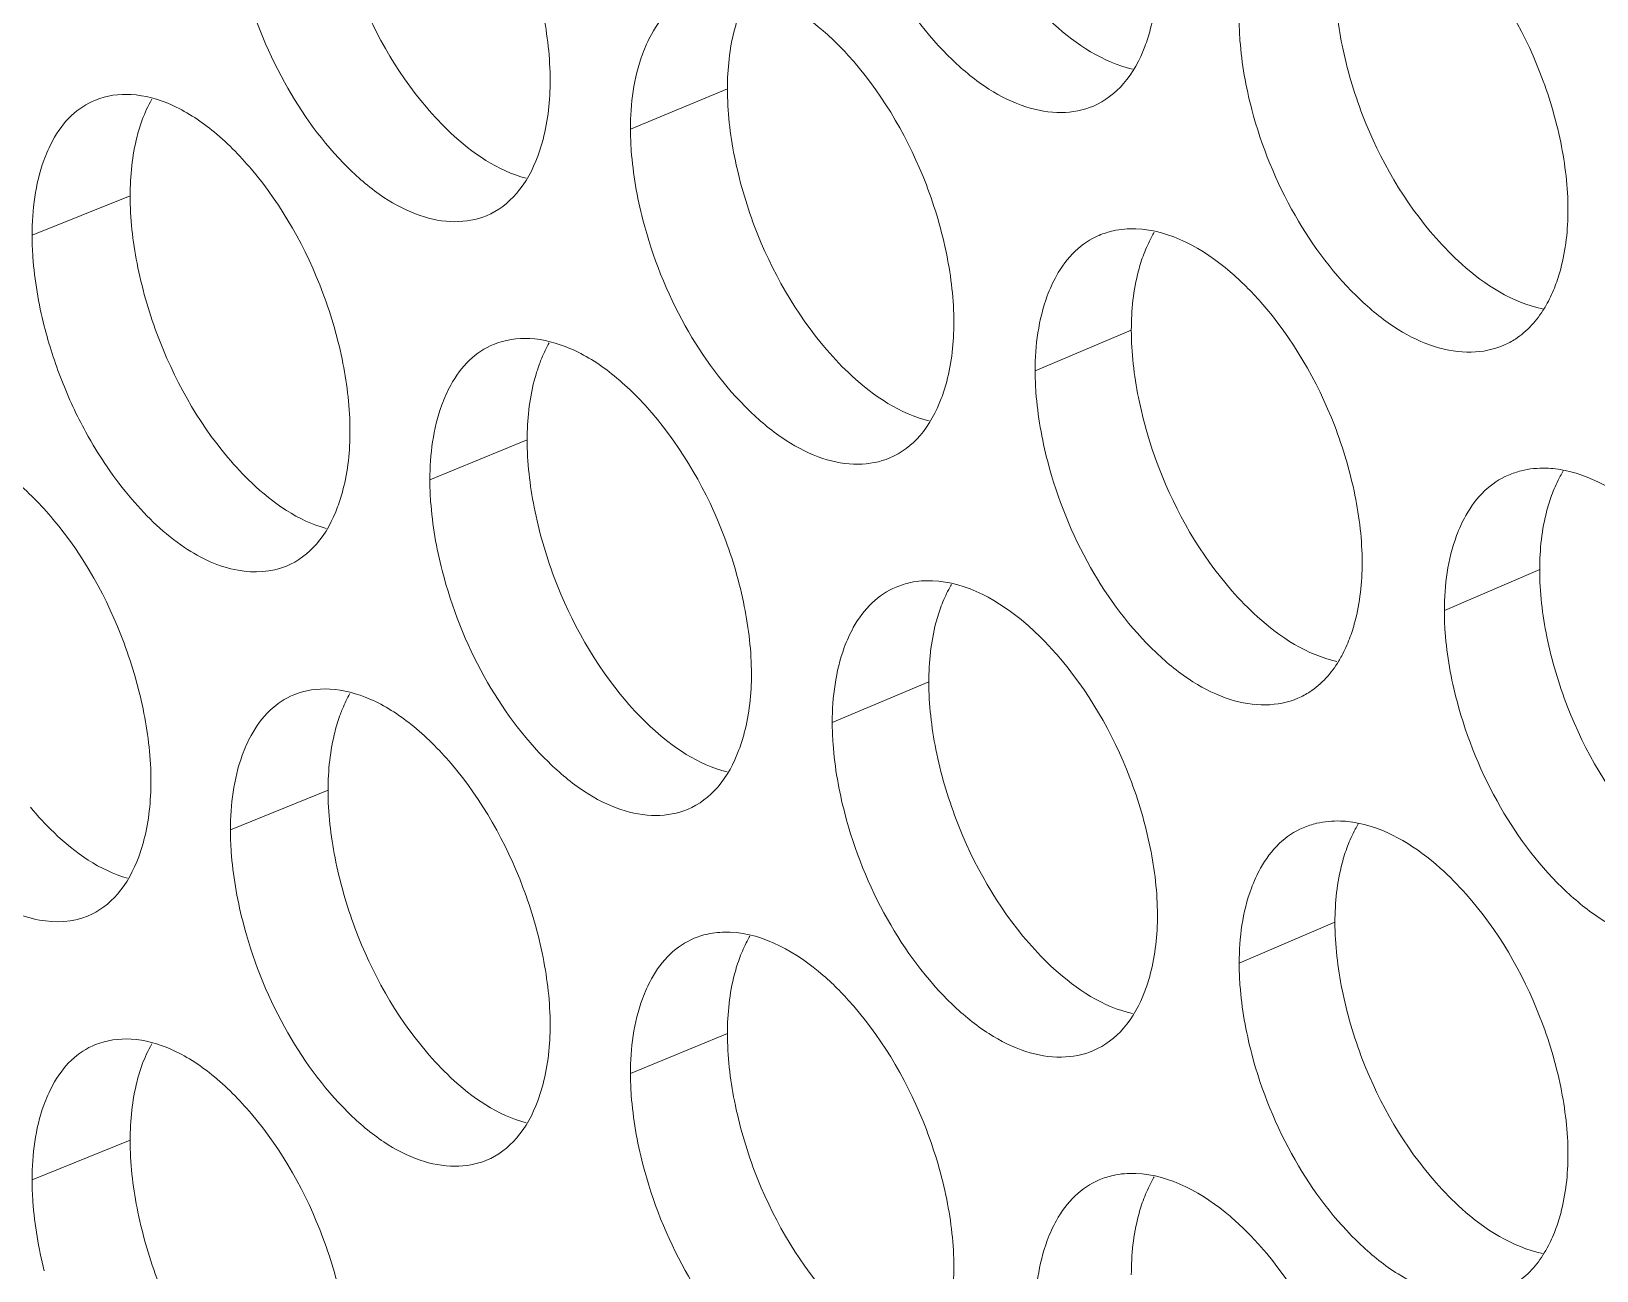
# Model space of a CAD drawing. Header units: millimetres. Extents: x 1177 to 4147, y 93 to 2194.
# Drawn here: x 2542.44 to 2555.49, y 835.13 to 845.47 of the extents above; entities that cross this region are included whole.
import ezdxf

# ---------------------------------------------------------------- set-up
doc = ezdxf.new("R2010")
doc.units = ezdxf.units.MM
doc.header["$LTSCALE"] = 0.1
doc.layers.get('0').update_dxf_attribs({"lineweight": 13})
doc.layers.add('标注', color=251, linetype='Continuous', lineweight=9)

# ---------------------------------------------------------------- blocks, each defined once
blk = doc.blocks.new('02')
at = {"layer": '标注'}
for p, q in [((4409.479, 798.393), (4408.324, 797.914)), ((4402.363, 797.12), (4401.195, 796.65)), ((4414.291, 795.519), (4413.145, 795.035)), ((4407.093, 794.213), (4405.934, 793.737)), ((4419.156, 792.669), (4418.02, 792.179)), ((4411.878, 791.328), (4410.728, 790.847)), ((4404.721, 790.039), (4403.558, 789.566)), ((4416.717, 788.466), (4415.576, 787.979)), ((4409.479, 787.143), (4408.324, 786.664)), ((4402.363, 785.87), (4401.195, 785.4)), ((4402.363, 785.87), (4401.195, 785.4))]:
    blk.add_line(p, q, dxfattribs=at)
for centre, radius, start, end in [((4414.281, 795.763), 0.96, 102.3564, 112.9065), ((4419.171, 792.896), 0.976, 103.9644, 113.3177), ((4411.856, 791.58), 0.952, 101.531, 112.7006), ((4416.719, 788.702), 0.968, 103.1675, 113.1121), ((4414.281, 784.513), 0.96, 102.3564, 112.9065)]:
    blk.add_arc(centre, radius, start, end, dxfattribs=at)
for points, knots in [([(4407.367, 798.493), (4407.367, 798.762), (4407.301, 799.322), (4406.988, 800.407), (4406.555, 801.174), (4406.187, 801.606)], [0, 0, 0, 0, 0.239204, 0.495958, 1, 1, 1, 1]), ([(4404.721, 801.289), (4404.721, 801.019), (4404.786, 800.459), (4405.096, 799.374), (4405.525, 798.606), (4405.893, 798.173)], [0, 0, 0, 0, 0.239417, 0.496314, 1, 1, 1, 1]), ([(4410.877, 801.015), (4410.991, 800.576), (4411.321, 799.751), (4411.963, 798.881), (4412.564, 798.386), (4413.009, 798.164), (4413.444, 798.085), (4413.719, 798.137), (4413.839, 798.188)], [0, 0, 0, 0, 0.302139, 0.585875, 0.710041, 0.818575, 0.913518, 1, 1, 1, 1]), ([(4410.877, 801.015), (4410.991, 800.576), (4411.321, 799.751), (4411.963, 798.881), (4412.564, 798.386), (4413.009, 798.164), (4413.444, 798.085), (4413.719, 798.137), (4413.839, 798.188)], [0, 0, 0, 0, 0.302139, 0.585875, 0.710041, 0.818575, 0.913518, 1, 1, 1, 1]), ([(4419.493, 796.952), (4419.493, 797.221), (4419.425, 797.781), (4419.102, 798.863), (4418.657, 799.625), (4418.279, 800.051)], [0, 0, 0, 0, 0.238846, 0.495203, 1, 1, 1, 1]), ([(4419.493, 796.952), (4419.493, 797.221), (4419.425, 797.781), (4419.102, 798.863), (4418.657, 799.625), (4418.279, 800.051)], [0, 0, 0, 0, 0.238846, 0.495203, 1, 1, 1, 1]), ([(4403.704, 799.732), (4403.816, 799.294), (4404.139, 798.47), (4404.767, 797.598), (4405.356, 797.097), (4405.791, 796.87), (4406.218, 796.785), (4406.49, 796.833), (4406.608, 796.881)], [0, 0, 0, 0, 0.303606, 0.588083, 0.712204, 0.820335, 0.914512, 1, 1, 1, 1]), ([(4414.452, 798.896), (4414.477, 798.962), (4414.57, 799.255), (4414.602, 799.565), (4414.602, 799.801)], [0, 0, 0, 0, 0.230395, 1, 1, 1, 1]), ([(4414.452, 798.896), (4414.477, 798.962), (4414.57, 799.255), (4414.602, 799.565), (4414.602, 799.801)], [0, 0, 0, 0, 0.230395, 1, 1, 1, 1]), ([(4416.717, 799.716), (4416.717, 799.447), (4416.783, 798.887), (4417.103, 797.804), (4417.545, 797.041), (4417.921, 796.614)], [0, 0, 0, 0, 0.23906, 0.495561, 1, 1, 1, 1]), ([(4416.717, 799.716), (4416.717, 799.447), (4416.783, 798.887), (4417.103, 797.804), (4417.545, 797.041), (4417.921, 796.614)], [0, 0, 0, 0, 0.23906, 0.495561, 1, 1, 1, 1]), ([(4409.084, 799.526), (4408.978, 799.482), (4408.775, 799.346), (4408.634, 799.15), (4408.574, 799.041)], [0, 0, 0, 0, 0.478627, 1, 1, 1, 1]), ([(4410.983, 798.717), (4410.871, 798.847), (4410.472, 799.258), (4409.918, 799.582), (4409.51, 799.598)], [0, 0, 0, 0, 0.295598, 1, 1, 1, 1]), ([(4413.069, 799.471), (4413.163, 799.363), (4413.51, 799.002), (4413.955, 798.708), (4414.306, 798.628)], [0, 0, 0, 0, 0.285361, 1, 1, 1, 1]), ([(4413.069, 799.471), (4413.163, 799.363), (4413.51, 799.002), (4413.955, 798.708), (4414.306, 798.628)], [0, 0, 0, 0, 0.285361, 1, 1, 1, 1]), ([(4409.627, 799.298), (4409.602, 799.232), (4409.511, 798.939), (4409.479, 798.629), (4409.479, 798.393)], [0, 0, 0, 0, 0.230017, 1, 1, 1, 1]), ([(4415.576, 799.229), (4415.576, 799.143), (4415.59, 798.778), (4415.656, 798.416), (4415.726, 798.148)], [0, 0, 0, 0, 0.238055, 1, 1, 1, 1]), ([(4415.576, 799.229), (4415.576, 799.143), (4415.59, 798.778), (4415.656, 798.416), (4415.726, 798.148)], [0, 0, 0, 0, 0.238055, 1, 1, 1, 1]), ([(4408.574, 799.041), (4408.532, 798.966), (4408.375, 798.61), (4408.324, 798.215), (4408.324, 797.914)], [0, 0, 0, 0, 0.223347, 1, 1, 1, 1]), ([(4413.839, 798.188), (4413.976, 798.246), (4414.239, 798.449), (4414.392, 798.737), (4414.452, 798.896)], [0, 0, 0, 0, 0.468447, 1, 1, 1, 1]), ([(4413.839, 798.188), (4413.976, 798.246), (4414.239, 798.449), (4414.392, 798.737), (4414.452, 798.896)], [0, 0, 0, 0, 0.468447, 1, 1, 1, 1]), ([(4412.177, 795.609), (4412.177, 795.879), (4412.11, 796.439), (4411.793, 797.523), (4411.355, 798.287), (4410.983, 798.717)], [0, 0, 0, 0, 0.23906, 0.495656, 1, 1, 1, 1]), ([(4407.219, 797.589), (4407.244, 797.655), (4407.335, 797.947), (4407.367, 798.257), (4407.367, 798.493)], [0, 0, 0, 0, 0.229953, 1, 1, 1, 1]), ([(4409.479, 798.393), (4409.479, 798.123), (4409.544, 797.563), (4409.858, 796.479), (4410.293, 795.713), (4410.664, 795.283)], [0, 0, 0, 0, 0.239274, 0.496012, 1, 1, 1, 1]), ([(4401.95, 798.259), (4401.844, 798.217), (4401.64, 798.081), (4401.499, 797.884), (4401.44, 797.774)], [0, 0, 0, 0, 0.477116, 1, 1, 1, 1]), ([(4403.809, 797.434), (4403.666, 797.603), (4403.374, 797.899), (4402.886, 798.217), (4402.398, 798.355), (4402.083, 798.313), (4401.95, 798.259)], [0, 0, 0, 0, 0.307992, 0.574392, 0.80034, 1, 1, 1, 1]), ([(4402.508, 798.025), (4402.484, 797.959), (4402.394, 797.666), (4402.363, 797.356), (4402.363, 797.12)], [0, 0, 0, 0, 0.229578, 1, 1, 1, 1]), ([(4405.893, 798.173), (4405.983, 798.067), (4406.316, 797.711), (4406.742, 797.416), (4407.081, 797.328)], [0, 0, 0, 0, 0.285322, 1, 1, 1, 1]), ([(4415.726, 798.148), (4415.842, 797.709), (4416.177, 796.882), (4416.829, 796.015), (4417.438, 795.523), (4417.888, 795.305), (4418.328, 795.23), (4418.606, 795.286), (4418.727, 795.338)], [0, 0, 0, 0, 0.301171, 0.584422, 0.708619, 0.817421, 0.912868, 1, 1, 1, 1]), ([(4415.726, 798.148), (4415.842, 797.709), (4416.177, 796.882), (4416.829, 796.015), (4417.438, 795.523), (4417.888, 795.305), (4418.328, 795.23), (4418.606, 795.286), (4418.727, 795.338)], [0, 0, 0, 0, 0.301171, 0.584422, 0.708619, 0.817421, 0.912868, 1, 1, 1, 1]), ([(4408.324, 797.914), (4408.324, 797.827), (4408.339, 797.463), (4408.403, 797.101), (4408.472, 796.832)], [0, 0, 0, 0, 0.237972, 1, 1, 1, 1]), ([(4401.44, 797.774), (4401.399, 797.699), (4401.244, 797.344), (4401.195, 796.95), (4401.195, 796.65)], [0, 0, 0, 0, 0.222686, 1, 1, 1, 1]), ([(4406.608, 796.881), (4406.745, 796.938), (4407.009, 797.141), (4407.16, 797.429), (4407.219, 797.589)], [0, 0, 0, 0, 0.46659, 1, 1, 1, 1]), ([(4404.982, 794.318), (4404.982, 794.588), (4404.917, 795.148), (4404.605, 796.233), (4404.176, 797), (4403.809, 797.434)], [0, 0, 0, 0, 0.239276, 0.49611, 1, 1, 1, 1]), ([(4402.363, 797.12), (4402.363, 796.851), (4402.427, 796.29), (4402.736, 795.205), (4403.162, 794.436), (4403.527, 794.002)], [0, 0, 0, 0, 0.239489, 0.496465, 1, 1, 1, 1]), ([(4419.341, 796.046), (4419.366, 796.112), (4419.46, 796.405), (4419.493, 796.715), (4419.493, 796.952)], [0, 0, 0, 0, 0.23069, 1, 1, 1, 1]), ([(4419.341, 796.046), (4419.366, 796.112), (4419.46, 796.405), (4419.493, 796.715), (4419.493, 796.952)], [0, 0, 0, 0, 0.23069, 1, 1, 1, 1]), ([(4408.472, 796.832), (4408.585, 796.393), (4408.913, 795.568), (4409.551, 794.698), (4410.148, 794.201), (4410.589, 793.977), (4411.022, 793.896), (4411.296, 793.947), (4411.415, 793.997)], [0, 0, 0, 0, 0.302626, 0.586607, 0.710758, 0.819158, 0.913847, 1, 1, 1, 1]), ([(4415.834, 795.851), (4415.72, 795.98), (4415.315, 796.391), (4414.756, 796.71), (4414.345, 796.725)], [0, 0, 0, 0, 0.29472, 1, 1, 1, 1]), ([(4401.195, 796.65), (4401.195, 796.563), (4401.209, 796.198), (4401.272, 795.836), (4401.34, 795.566)], [0, 0, 0, 0, 0.237892, 1, 1, 1, 1]), ([(4413.907, 796.648), (4413.802, 796.603), (4413.6, 796.467), (4413.458, 796.272), (4413.398, 796.164)], [0, 0, 0, 0, 0.479572, 1, 1, 1, 1]), ([(4414.565, 796.686), (4414.553, 796.666), (4414.506, 796.582), (4414.466, 796.494), (4414.44, 796.425)], [0, 0, 0, 0, 0.242079, 1, 1, 1, 1]), ([(4417.921, 796.614), (4418.018, 796.505), (4418.373, 796.141), (4418.831, 795.848), (4419.189, 795.773)], [0, 0, 0, 0, 0.28535, 1, 1, 1, 1]), ([(4417.921, 796.614), (4418.018, 796.505), (4418.373, 796.141), (4418.831, 795.848), (4419.189, 795.773)], [0, 0, 0, 0, 0.28535, 1, 1, 1, 1]), ([(4414.44, 796.425), (4414.415, 796.359), (4414.323, 796.066), (4414.291, 795.756), (4414.291, 795.519)], [0, 0, 0, 0, 0.230311, 1, 1, 1, 1]), ([(4413.398, 796.164), (4413.356, 796.088), (4413.196, 795.733), (4413.145, 795.336), (4413.145, 795.035)], [0, 0, 0, 0, 0.2238, 1, 1, 1, 1]), ([(4419.211, 795.778), (4419.223, 795.798), (4419.273, 795.885), (4419.314, 795.975), (4419.341, 796.046)], [0, 0, 0, 0, 0.242099, 1, 1, 1, 1]), ([(4419.211, 795.778), (4419.223, 795.798), (4419.273, 795.885), (4419.314, 795.975), (4419.341, 796.046)], [0, 0, 0, 0, 0.242099, 1, 1, 1, 1]), ([(4417.041, 792.749), (4417.041, 793.018), (4416.974, 793.577), (4416.653, 794.661), (4416.21, 795.423), (4415.834, 795.851)], [0, 0, 0, 0, 0.238918, 0.495354, 1, 1, 1, 1]), ([(4418.727, 795.338), (4418.776, 795.359), (4418.971, 795.463), (4419.124, 795.635), (4419.211, 795.778)], [0, 0, 0, 0, 0.240491, 1, 1, 1, 1]), ([(4418.727, 795.338), (4418.776, 795.359), (4418.971, 795.463), (4419.124, 795.635), (4419.211, 795.778)], [0, 0, 0, 0, 0.240491, 1, 1, 1, 1]), ([(4412.027, 794.704), (4412.052, 794.77), (4412.145, 795.063), (4412.177, 795.373), (4412.177, 795.609)], [0, 0, 0, 0, 0.230247, 1, 1, 1, 1]), ([(4401.34, 795.566), (4401.396, 795.347), (4401.535, 794.915), (4401.862, 794.21), (4402.332, 793.515), (4402.943, 792.928), (4403.596, 792.612), (4404.046, 792.635), (4404.224, 792.707)], [0, 0, 0, 0, 0.152387, 0.304947, 0.522872, 0.714293, 0.870269, 1, 1, 1, 1]), ([(4408.578, 794.534), (4408.433, 794.703), (4408.136, 794.999), (4407.641, 795.314), (4407.146, 795.449), (4406.827, 795.404), (4406.692, 795.348)], [0, 0, 0, 0, 0.30699, 0.573081, 0.799443, 1, 1, 1, 1]), ([(4414.291, 795.519), (4414.291, 795.25), (4414.357, 794.69), (4414.675, 793.607), (4415.114, 792.843), (4415.489, 792.415)], [0, 0, 0, 0, 0.239131, 0.495711, 1, 1, 1, 1]), ([(4406.692, 795.348), (4406.587, 795.305), (4406.383, 795.169), (4406.242, 794.972), (4406.182, 794.863)], [0, 0, 0, 0, 0.478136, 1, 1, 1, 1]), ([(4407.357, 795.368), (4407.323, 795.309), (4407.283, 795.226), (4407.249, 795.14), (4407.24, 795.118)], [0, 0, 0, 0, 0.741765, 1, 1, 1, 1]), ([(4410.664, 795.283), (4410.756, 795.175), (4411.099, 794.816), (4411.537, 794.521), (4411.884, 794.439)], [0, 0, 0, 0, 0.285356, 1, 1, 1, 1]), ([(4407.24, 795.118), (4407.216, 795.052), (4407.125, 794.759), (4407.093, 794.449), (4407.093, 794.213)], [0, 0, 0, 0, 0.229871, 1, 1, 1, 1]), ([(4413.145, 795.035), (4413.145, 794.949), (4413.16, 794.584), (4413.224, 794.222), (4413.295, 793.953)], [0, 0, 0, 0, 0.238027, 1, 1, 1, 1]), ([(4406.182, 794.863), (4406.141, 794.788), (4405.984, 794.433), (4405.934, 794.038), (4405.934, 793.737)], [0, 0, 0, 0, 0.223124, 1, 1, 1, 1]), ([(4411.415, 793.997), (4411.552, 794.054), (4411.815, 794.257), (4411.967, 794.546), (4412.027, 794.704)], [0, 0, 0, 0, 0.467837, 1, 1, 1, 1]), ([(4409.765, 791.423), (4409.765, 791.693), (4409.699, 792.253), (4409.384, 793.337), (4408.949, 794.103), (4408.578, 794.534)], [0, 0, 0, 0, 0.239132, 0.495807, 1, 1, 1, 1]), ([(4404.835, 793.414), (4404.86, 793.48), (4404.951, 793.773), (4404.982, 794.082), (4404.982, 794.318)], [0, 0, 0, 0, 0.229806, 1, 1, 1, 1]), ([(4401.444, 793.268), (4401.302, 793.437), (4401.013, 793.733), (4400.53, 794.051), (4400.045, 794.192), (4399.731, 794.151), (4399.599, 794.098)], [0, 0, 0, 0, 0.3085, 0.575059, 0.800797, 1, 1, 1, 1]), ([(4407.093, 794.213), (4407.093, 793.943), (4407.158, 793.384), (4407.471, 792.299), (4407.902, 791.532), (4408.271, 791.1)], [0, 0, 0, 0, 0.239345, 0.496163, 1, 1, 1, 1]), ([(4403.527, 794.002), (4403.617, 793.896), (4403.945, 793.542), (4404.365, 793.247), (4404.7, 793.156)], [0, 0, 0, 0, 0.285293, 1, 1, 1, 1]), ([(4413.295, 793.953), (4413.409, 793.514), (4413.742, 792.689), (4414.389, 791.82), (4414.994, 791.327), (4415.442, 791.106), (4415.879, 791.03), (4416.156, 791.084), (4416.276, 791.135)], [0, 0, 0, 0, 0.301654, 0.585147, 0.709328, 0.817996, 0.913192, 1, 1, 1, 1]), ([(4405.934, 793.737), (4405.934, 793.65), (4405.948, 793.286), (4406.012, 792.923), (4406.081, 792.654)], [0, 0, 0, 0, 0.237945, 1, 1, 1, 1]), ([(4418.784, 793.793), (4418.68, 793.748), (4418.478, 793.611), (4418.336, 793.416), (4418.275, 793.309)], [0, 0, 0, 0, 0.48047, 1, 1, 1, 1]), ([(4419.437, 793.843), (4419.425, 793.822), (4419.375, 793.736), (4419.334, 793.646), (4419.308, 793.575)], [0, 0, 0, 0, 0.242083, 1, 1, 1, 1]), ([(4420.738, 793.007), (4420.64, 793.117), (4420.28, 793.48), (4419.819, 793.773), (4419.459, 793.847)], [0, 0, 0, 0, 0.285164, 1, 1, 1, 1]), ([(4419.308, 793.575), (4419.282, 793.509), (4419.189, 793.216), (4419.156, 792.905), (4419.156, 792.669)], [0, 0, 0, 0, 0.230606, 1, 1, 1, 1]), ([(4404.224, 792.707), (4404.362, 792.763), (4404.626, 792.966), (4404.776, 793.255), (4404.835, 793.414)], [0, 0, 0, 0, 0.465952, 1, 1, 1, 1]), ([(4402.611, 790.149), (4402.611, 790.418), (4402.546, 790.979), (4402.236, 792.064), (4401.81, 792.833), (4401.444, 793.268)], [0, 0, 0, 0, 0.239348, 0.496261, 1, 1, 1, 1]), ([(4418.275, 793.309), (4418.233, 793.233), (4418.072, 792.878), (4418.02, 792.481), (4418.02, 792.179)], [0, 0, 0, 0, 0.224262, 1, 1, 1, 1]), ([(4406.081, 792.654), (4406.194, 792.216), (4406.519, 791.392), (4407.152, 790.52), (4407.745, 790.021), (4408.183, 789.795), (4408.613, 789.713), (4408.886, 789.762), (4409.004, 789.811)], [0, 0, 0, 0, 0.303115, 0.587343, 0.711479, 0.819744, 0.914178, 1, 1, 1, 1]), ([(4416.89, 791.843), (4416.915, 791.909), (4417.008, 792.202), (4417.041, 792.512), (4417.041, 792.749)], [0, 0, 0, 0, 0.230542, 1, 1, 1, 1]), ([(4419.156, 792.669), (4419.156, 792.399), (4419.223, 791.84), (4419.545, 790.757), (4419.99, 789.995), (4420.367, 789.57)], [0, 0, 0, 0, 0.23899, 0.49541, 1, 1, 1, 1]), ([(4411.489, 792.459), (4411.384, 792.415), (4411.181, 792.279), (4411.039, 792.083), (4410.979, 791.975)], [0, 0, 0, 0, 0.479105, 1, 1, 1, 1]), ([(4413.402, 791.656), (4413.289, 791.785), (4412.887, 792.197), (4412.33, 792.518), (4411.921, 792.534)], [0, 0, 0, 0, 0.295157, 1, 1, 1, 1]), ([(4412.149, 792.491), (4412.137, 792.472), (4412.091, 792.389), (4412.052, 792.301), (4412.027, 792.234)], [0, 0, 0, 0, 0.242084, 1, 1, 1, 1]), ([(4412.027, 792.234), (4412.002, 792.168), (4411.91, 791.875), (4411.878, 791.565), (4411.878, 791.328)], [0, 0, 0, 0, 0.230164, 1, 1, 1, 1]), ([(4415.489, 792.415), (4415.584, 792.306), (4415.935, 791.944), (4416.387, 791.65), (4416.741, 791.573)], [0, 0, 0, 0, 0.285359, 1, 1, 1, 1]), ([(4418.02, 792.179), (4418.02, 792.092), (4418.034, 791.728), (4418.1, 791.366), (4418.171, 791.098)], [0, 0, 0, 0, 0.238083, 1, 1, 1, 1]), ([(4410.979, 791.975), (4410.937, 791.899), (4410.779, 791.544), (4410.728, 791.148), (4410.728, 790.847)], [0, 0, 0, 0, 0.223573, 1, 1, 1, 1]), ([(4416.762, 791.578), (4416.774, 791.599), (4416.823, 791.684), (4416.863, 791.774), (4416.89, 791.843)], [0, 0, 0, 0, 0.242095, 1, 1, 1, 1]), ([(4414.602, 788.551), (4414.602, 788.821), (4414.535, 789.38), (4414.216, 790.464), (4413.776, 791.227), (4413.402, 791.656)], [0, 0, 0, 0, 0.238989, 0.495505, 1, 1, 1, 1]), ([(4416.276, 791.135), (4416.325, 791.156), (4416.522, 791.26), (4416.675, 791.434), (4416.762, 791.578)], [0, 0, 0, 0, 0.240168, 1, 1, 1, 1]), ([(4398.991, 791.405), (4399.046, 791.186), (4399.183, 790.755), (4399.508, 790.049), (4399.975, 789.354), (4400.581, 788.766), (4401.229, 788.447), (4401.678, 788.467), (4401.855, 788.539)], [0, 0, 0, 0, 0.152652, 0.305439, 0.523584, 0.715027, 0.870754, 1, 1, 1, 1]), ([(4409.616, 790.519), (4409.641, 790.585), (4409.733, 790.878), (4409.765, 791.187), (4409.765, 791.423)], [0, 0, 0, 0, 0.2301, 1, 1, 1, 1]), ([(4411.878, 791.328), (4411.878, 791.059), (4411.944, 790.499), (4412.26, 789.415), (4412.697, 788.65), (4413.069, 788.221)], [0, 0, 0, 0, 0.239203, 0.495862, 1, 1, 1, 1]), ([(4404.314, 791.176), (4404.209, 791.133), (4404.005, 790.997), (4403.864, 790.8), (4403.804, 790.691)], [0, 0, 0, 0, 0.477633, 1, 1, 1, 1]), ([(4406.187, 790.356), (4406.042, 790.525), (4405.748, 790.821), (4405.257, 791.138), (4404.765, 791.274), (4404.448, 791.231), (4404.314, 791.176)], [0, 0, 0, 0, 0.307488, 0.573733, 0.799889, 1, 1, 1, 1]), ([(4404.982, 791.19), (4404.948, 791.132), (4404.909, 791.05), (4404.876, 790.966), (4404.868, 790.944)], [0, 0, 0, 0, 0.741798, 1, 1, 1, 1]), ([(4404.868, 790.944), (4404.843, 790.878), (4404.753, 790.584), (4404.721, 790.275), (4404.721, 790.039)], [0, 0, 0, 0, 0.229724, 1, 1, 1, 1]), ([(4408.271, 791.1), (4408.363, 790.993), (4408.701, 790.636), (4409.133, 790.341), (4409.476, 790.256)], [0, 0, 0, 0, 0.285343, 1, 1, 1, 1]), ([(4418.171, 791.098), (4418.287, 790.658), (4418.626, 789.832), (4419.282, 788.966), (4419.895, 788.476), (4420.348, 788.259), (4420.791, 788.187), (4421.07, 788.243), (4421.191, 788.296)], [0, 0, 0, 0, 0.30069, 0.583702, 0.707914, 0.81685, 0.912547, 1, 1, 1, 1]), ([(4410.728, 790.847), (4410.728, 790.76), (4410.742, 790.395), (4410.807, 790.034), (4410.877, 789.765)], [0, 0, 0, 0, 0.238, 1, 1, 1, 1]), ([(4403.804, 790.691), (4403.763, 790.615), (4403.607, 790.26), (4403.558, 789.866), (4403.558, 789.566)], [0, 0, 0, 0, 0.222904, 1, 1, 1, 1]), ([(4409.004, 789.811), (4409.142, 789.868), (4409.405, 790.071), (4409.557, 790.36), (4409.616, 790.519)], [0, 0, 0, 0, 0.467218, 1, 1, 1, 1]), ([(4407.367, 787.243), (4407.367, 787.512), (4407.301, 788.072), (4406.988, 789.157), (4406.555, 789.924), (4406.187, 790.356)], [0, 0, 0, 0, 0.239204, 0.495958, 1, 1, 1, 1]), ([(4402.465, 789.245), (4402.49, 789.311), (4402.58, 789.604), (4402.611, 789.913), (4402.611, 790.149)], [0, 0, 0, 0, 0.22966, 1, 1, 1, 1]), ([(4404.721, 790.039), (4404.721, 789.769), (4404.786, 789.209), (4405.096, 788.124), (4405.525, 787.356), (4405.893, 786.923)], [0, 0, 0, 0, 0.239417, 0.496314, 1, 1, 1, 1]), ([(4401.176, 789.836), (4401.264, 789.731), (4401.588, 789.378), (4402.002, 789.084), (4402.333, 788.99)], [0, 0, 0, 0, 0.285256, 1, 1, 1, 1]), ([(4410.877, 789.765), (4410.991, 789.326), (4411.321, 788.501), (4411.963, 787.631), (4412.564, 787.136), (4413.009, 786.914), (4413.444, 786.835), (4413.719, 786.887), (4413.839, 786.938)], [0, 0, 0, 0, 0.302139, 0.585875, 0.710041, 0.818575, 0.913518, 1, 1, 1, 1]), ([(4416.994, 789.637), (4416.982, 789.616), (4416.934, 789.531), (4416.894, 789.442), (4416.867, 789.373)], [0, 0, 0, 0, 0.242079, 1, 1, 1, 1]), ([(4418.279, 788.801), (4418.183, 788.91), (4417.827, 789.272), (4417.372, 789.566), (4417.015, 789.642)], [0, 0, 0, 0, 0.285173, 1, 1, 1, 1]), ([(4403.558, 789.566), (4403.558, 789.479), (4403.572, 789.114), (4403.635, 788.752), (4403.704, 788.482)], [0, 0, 0, 0, 0.237919, 1, 1, 1, 1]), ([(4416.339, 789.592), (4416.234, 789.548), (4416.032, 789.411), (4415.89, 789.216), (4415.83, 789.109)], [0, 0, 0, 0, 0.480026, 1, 1, 1, 1]), ([(4401.855, 788.539), (4401.992, 788.594), (4402.256, 788.797), (4402.406, 789.086), (4402.465, 789.245)], [0, 0, 0, 0, 0.465305, 1, 1, 1, 1]), ([(4416.867, 789.373), (4416.842, 789.306), (4416.749, 789.013), (4416.717, 788.703), (4416.717, 788.466)], [0, 0, 0, 0, 0.230459, 1, 1, 1, 1]), ([(4415.83, 789.109), (4415.787, 789.033), (4415.627, 788.677), (4415.576, 788.281), (4415.576, 787.979)], [0, 0, 0, 0, 0.22403, 1, 1, 1, 1]), ([(4419.493, 785.702), (4419.493, 785.971), (4419.425, 786.531), (4419.102, 787.613), (4418.657, 788.375), (4418.279, 788.801)], [0, 0, 0, 0, 0.238846, 0.495203, 1, 1, 1, 1]), ([(4414.452, 787.646), (4414.477, 787.712), (4414.57, 788.005), (4414.602, 788.315), (4414.602, 788.551)], [0, 0, 0, 0, 0.230395, 1, 1, 1, 1]), ([(4403.704, 788.482), (4403.816, 788.044), (4404.139, 787.22), (4404.767, 786.348), (4405.356, 785.847), (4405.791, 785.62), (4406.218, 785.535), (4406.49, 785.583), (4406.608, 785.631)], [0, 0, 0, 0, 0.303606, 0.588083, 0.712204, 0.820335, 0.914512, 1, 1, 1, 1]), ([(4410.983, 787.467), (4410.871, 787.597), (4410.472, 788.008), (4409.918, 788.332), (4409.51, 788.348)], [0, 0, 0, 0, 0.295598, 1, 1, 1, 1]), ([(4416.717, 788.466), (4416.717, 788.197), (4416.783, 787.637), (4417.103, 786.554), (4417.545, 785.791), (4417.921, 785.364)], [0, 0, 0, 0, 0.23906, 0.495561, 1, 1, 1, 1]), ([(4409.084, 788.276), (4408.978, 788.232), (4408.775, 788.096), (4408.634, 787.9), (4408.574, 787.791)], [0, 0, 0, 0, 0.478627, 1, 1, 1, 1]), ([(4409.746, 788.302), (4409.735, 788.283), (4409.69, 788.201), (4409.652, 788.115), (4409.627, 788.048)], [0, 0, 0, 0, 0.242093, 1, 1, 1, 1]), ([(4413.069, 788.221), (4413.163, 788.113), (4413.51, 787.752), (4413.955, 787.458), (4414.306, 787.378)], [0, 0, 0, 0, 0.285361, 1, 1, 1, 1]), ([(4409.627, 788.048), (4409.602, 787.982), (4409.511, 787.689), (4409.479, 787.379), (4409.479, 787.143)], [0, 0, 0, 0, 0.230017, 1, 1, 1, 1]), ([(4415.576, 787.979), (4415.576, 787.893), (4415.59, 787.528), (4415.656, 787.166), (4415.726, 786.898)], [0, 0, 0, 0, 0.238055, 1, 1, 1, 1]), ([(4408.574, 787.791), (4408.532, 787.716), (4408.375, 787.36), (4408.324, 786.965), (4408.324, 786.664)], [0, 0, 0, 0, 0.223347, 1, 1, 1, 1]), ([(4413.839, 786.938), (4413.976, 786.996), (4414.239, 787.199), (4414.392, 787.487), (4414.452, 787.646)], [0, 0, 0, 0, 0.468447, 1, 1, 1, 1]), ([(4412.177, 784.359), (4412.177, 784.629), (4412.11, 785.189), (4411.793, 786.273), (4411.355, 787.037), (4410.983, 787.467)], [0, 0, 0, 0, 0.23906, 0.495656, 1, 1, 1, 1]), ([(4407.219, 786.339), (4407.244, 786.405), (4407.335, 786.697), (4407.367, 787.007), (4407.367, 787.243)], [0, 0, 0, 0, 0.229953, 1, 1, 1, 1]), ([(4401.95, 787.009), (4401.844, 786.967), (4401.64, 786.831), (4401.499, 786.634), (4401.44, 786.524)], [0, 0, 0, 0, 0.477116, 1, 1, 1, 1]), ([(4401.95, 787.009), (4401.844, 786.967), (4401.64, 786.831), (4401.499, 786.634), (4401.44, 786.524)], [0, 0, 0, 0, 0.477116, 1, 1, 1, 1]), ([(4403.809, 786.184), (4403.666, 786.353), (4403.374, 786.649), (4402.886, 786.967), (4402.398, 787.105), (4402.083, 787.063), (4401.95, 787.009)], [0, 0, 0, 0, 0.307992, 0.574392, 0.80034, 1, 1, 1, 1]), ([(4403.809, 786.184), (4403.666, 786.353), (4403.374, 786.649), (4402.886, 786.967), (4402.398, 787.105), (4402.083, 787.063), (4401.95, 787.009)], [0, 0, 0, 0, 0.307992, 0.574392, 0.80034, 1, 1, 1, 1]), ([(4409.479, 787.143), (4409.479, 786.873), (4409.544, 786.313), (4409.858, 785.229), (4410.293, 784.463), (4410.664, 784.033)], [0, 0, 0, 0, 0.239274, 0.496012, 1, 1, 1, 1]), ([(4405.893, 786.923), (4405.983, 786.817), (4406.316, 786.461), (4406.742, 786.166), (4407.081, 786.078)], [0, 0, 0, 0, 0.285322, 1, 1, 1, 1]), ([(4415.726, 786.898), (4415.842, 786.459), (4416.177, 785.632), (4416.829, 784.765), (4417.438, 784.273), (4417.888, 784.055), (4418.328, 783.98), (4418.606, 784.036), (4418.727, 784.088)], [0, 0, 0, 0, 0.301171, 0.584422, 0.708619, 0.817421, 0.912868, 1, 1, 1, 1]), ([(4402.508, 786.775), (4402.484, 786.709), (4402.394, 786.416), (4402.363, 786.106), (4402.363, 785.87)], [0, 0, 0, 0, 0.229578, 1, 1, 1, 1]), ([(4402.508, 786.775), (4402.484, 786.709), (4402.394, 786.416), (4402.363, 786.106), (4402.363, 785.87)], [0, 0, 0, 0, 0.229578, 1, 1, 1, 1]), ([(4408.324, 786.664), (4408.324, 786.577), (4408.339, 786.213), (4408.403, 785.851), (4408.472, 785.582)], [0, 0, 0, 0, 0.237972, 1, 1, 1, 1]), ([(4401.44, 786.524), (4401.399, 786.449), (4401.244, 786.094), (4401.195, 785.7), (4401.195, 785.4)], [0, 0, 0, 0, 0.222686, 1, 1, 1, 1]), ([(4401.44, 786.524), (4401.399, 786.449), (4401.244, 786.094), (4401.195, 785.7), (4401.195, 785.4)], [0, 0, 0, 0, 0.222686, 1, 1, 1, 1]), ([(4406.608, 785.631), (4406.745, 785.688), (4407.009, 785.891), (4407.16, 786.179), (4407.219, 786.339)], [0, 0, 0, 0, 0.46659, 1, 1, 1, 1]), ([(4404.982, 783.068), (4404.982, 783.338), (4404.917, 783.898), (4404.605, 784.983), (4404.176, 785.75), (4403.809, 786.184)], [0, 0, 0, 0, 0.239276, 0.49611, 1, 1, 1, 1]), ([(4404.982, 783.068), (4404.982, 783.338), (4404.917, 783.898), (4404.605, 784.983), (4404.176, 785.75), (4403.809, 786.184)], [0, 0, 0, 0, 0.239276, 0.49611, 1, 1, 1, 1]), ([(4402.363, 785.87), (4402.363, 785.601), (4402.427, 785.04), (4402.736, 783.955), (4403.162, 783.186), (4403.527, 782.752)], [0, 0, 0, 0, 0.239489, 0.496465, 1, 1, 1, 1]), ([(4402.363, 785.87), (4402.363, 785.601), (4402.427, 785.04), (4402.736, 783.955), (4403.162, 783.186), (4403.527, 782.752)], [0, 0, 0, 0, 0.239489, 0.496465, 1, 1, 1, 1]), ([(4419.341, 784.796), (4419.366, 784.862), (4419.46, 785.155), (4419.493, 785.465), (4419.493, 785.702)], [0, 0, 0, 0, 0.23069, 1, 1, 1, 1]), ([(4408.472, 785.582), (4408.585, 785.143), (4408.913, 784.318), (4409.551, 783.448), (4410.148, 782.951), (4410.589, 782.727), (4411.022, 782.646), (4411.296, 782.697), (4411.415, 782.747)], [0, 0, 0, 0, 0.302626, 0.586607, 0.710758, 0.819158, 0.913847, 1, 1, 1, 1]), ([(4401.195, 785.4), (4401.195, 785.313), (4401.209, 784.948), (4401.272, 784.586), (4401.34, 784.316)], [0, 0, 0, 0, 0.237892, 1, 1, 1, 1]), ([(4401.195, 785.4), (4401.195, 785.313), (4401.209, 784.948), (4401.272, 784.586), (4401.34, 784.316)], [0, 0, 0, 0, 0.237892, 1, 1, 1, 1]), ([(4413.907, 785.398), (4413.802, 785.353), (4413.6, 785.217), (4413.458, 785.022), (4413.398, 784.914)], [0, 0, 0, 0, 0.479572, 1, 1, 1, 1]), ([(4415.834, 784.601), (4415.72, 784.73), (4415.315, 785.141), (4414.756, 785.46), (4414.345, 785.475)], [0, 0, 0, 0, 0.29472, 1, 1, 1, 1]), ([(4414.565, 785.436), (4414.553, 785.416), (4414.506, 785.332), (4414.466, 785.244), (4414.44, 785.175)], [0, 0, 0, 0, 0.242079, 1, 1, 1, 1]), ([(4417.921, 785.364), (4418.018, 785.255), (4418.373, 784.891), (4418.831, 784.598), (4419.189, 784.523)], [0, 0, 0, 0, 0.28535, 1, 1, 1, 1]), ([(4414.44, 785.175), (4414.415, 785.109), (4414.323, 784.816), (4414.291, 784.506), (4414.291, 784.269)], [0, 0, 0, 0, 0.230311, 1, 1, 1, 1]), ([(4413.398, 784.914), (4413.356, 784.838), (4413.196, 784.483), (4413.145, 784.086), (4413.145, 783.785)], [0, 0, 0, 0, 0.2238, 1, 1, 1, 1]), ([(4419.211, 784.528), (4419.223, 784.548), (4419.273, 784.635), (4419.314, 784.725), (4419.341, 784.796)], [0, 0, 0, 0, 0.242099, 1, 1, 1, 1]), ([(4417.041, 781.499), (4417.041, 781.768), (4416.974, 782.327), (4416.653, 783.411), (4416.21, 784.173), (4415.834, 784.601)], [0, 0, 0, 0, 0.238918, 0.495354, 1, 1, 1, 1]), ([(4418.727, 784.088), (4418.776, 784.109), (4418.971, 784.213), (4419.124, 784.385), (4419.211, 784.528)], [0, 0, 0, 0, 0.240491, 1, 1, 1, 1]), ([(4412.027, 783.454), (4412.052, 783.52), (4412.145, 783.813), (4412.177, 784.123), (4412.177, 784.359)], [0, 0, 0, 0, 0.230247, 1, 1, 1, 1])]:
    blk.add_open_spline(points, degree=3, knots=knots, dxfattribs=at)
for points in [[(4402.62, 798.268), (4402.576, 798.19), (4402.539, 798.108), (4402.508, 798.025)], [(4414.345, 796.725), (4414.255, 796.728), (4414.163, 796.721), (4414.075, 796.701)], [(4419.233, 793.874), (4419.133, 793.877), (4419.032, 793.868), (4418.935, 793.844)], [(4419.459, 793.847), (4419.384, 793.863), (4419.308, 793.872), (4419.233, 793.874)], [(4411.921, 792.534), (4411.836, 792.537), (4411.749, 792.531), (4411.666, 792.514)], [(4416.782, 789.672), (4416.687, 789.675), (4416.591, 789.666), (4416.499, 789.645)], [(4417.015, 789.642), (4416.939, 789.659), (4416.86, 789.669), (4416.782, 789.672)], [(4409.27, 788.331), (4409.206, 788.319), (4409.143, 788.301), (4409.084, 788.276)], [(4409.51, 788.348), (4409.43, 788.351), (4409.349, 788.346), (4409.27, 788.331)], [(4402.62, 787.018), (4402.576, 786.94), (4402.539, 786.858), (4402.508, 786.775)], [(4402.62, 787.018), (4402.576, 786.94), (4402.539, 786.858), (4402.508, 786.775)], [(4414.345, 785.475), (4414.255, 785.478), (4414.163, 785.471), (4414.075, 785.451)]]:
    blk.add_open_spline(points, degree=3, dxfattribs=at)

msp = doc.modelspace()

# ---------------------------------------------------------------- block references
at = {"xscale": 0.7, "yscale": 0.7, "zscale": 0.7}
msp.add_blockref('02', (-538.391, 286.112), dxfattribs=at)

doc.saveas('drawing.dxf')
